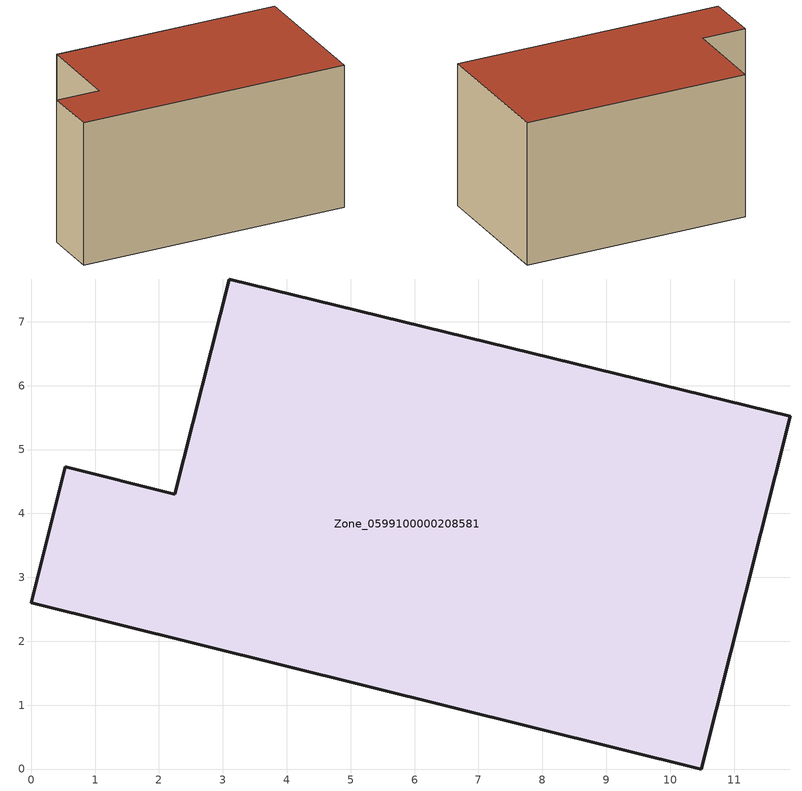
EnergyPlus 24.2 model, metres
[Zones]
Zone_0599100000208581
 floor ground (C_G): 10.49,0 0,2.6 0.53,4.73 2.25,4.3 3.1,7.67 11.88,5.52 z0
 wall outside (C_F): 2.25,4.3 0.53,4.73 0,2.6 10.49,0 11.88,5.52 3.1,7.67 2.25,4.3 z0:5.82
 roof outside (C_R): 11.88,5.52 3.1,7.67 2.25,4.3 0.53,4.73 0,2.6 10.49,0 z5.82
[BUILDING]
Pand.0599100000208581: North Axis=0; Terrain=City; Loads Convergence Tolerance Value=0.04; Temperature Convergence Tolerance Value=0.4; Solar Distribution=FullExterior; Maximum Number of Warmup Days=25; Minimum Number of Warmup Days=1
[Site:Location]
Rotterdam.The.Hague.AP_ZH_NLD Design_Conditions: Latitude=51.96; Longitude=4.45; Time Zone=1; Elevation=-4.5
[SITE:GROUNDTEMPERATURE:BUILDINGSURFACE]
18, 18, 18, 18, 18, 18, 18, 18, 18, 18, 18, 18
[MATERIAL] Thermal Absorptance=0.9; Solar Absorptance=0.7; Visible Absorptance=0.7
Name | Roughness | Thickness | Conductivity | Density | Specific Heat
G.TI.1975-1991 | MediumSmooth | 0.15 | 0.288461 | 540 | 1210
F.TI.1975-1991 | Rough | 0.3 | 0.230769 | 1920 | 840
R.TI.1975-1991 | MediumRough | 0.2 | 0.153846 | 1500 | 1000
[CONSTRUCTION]
C_G: G.TI.1975-1991
C_F: F.TI.1975-1991
C_R: R.TI.1975-1991
[ZONE]
Zone_0599100000208581: Type=1; Multiplier=1; Ceiling Height=Autocalculate; Volume=Autocalculate; Floor Area=autocalculate; Part of Total Floor Area=Yes
[ZONEINFILTRATION:DESIGNFLOWRATE]
Infil_Zone_0599100000208581: Zone or ZoneList or Space or SpaceList=Zone_0599100000208581; Schedule=AlwaysOn; Design Flow Rate Calculation Method=Flow/Area; Flow Rate per Floor Area=0.003; Constant Term Coefficient=1; Temperature Term Coefficient=0; Velocity Term Coefficient=0; Velocity Squared Term Coefficient=0
[HVACTEMPLATE:ZONE:IDEALLOADSAIRSYSTEM]
Zone_0599100000208581: Maximum Heating Supply Air Temperature=50; Minimum Cooling Supply Air Temperature=13; Maximum Heating Supply Air Humidity Ratio=0.0156; Minimum Cooling Supply Air Humidity Ratio=0.0077; Heating Limit=NoLimit; Cooling Limit=NoLimit; Dehumidification Control Type=ConstantSensibleHeatRatio; Cooling Sensible Heat Ratio=0.7; Dehumidification Setpoint=60; Humidification Control Type=None; Humidification Setpoint=30; Outdoor Air Method=None; Outdoor Air Flow Rate per Person=0.00944; Outdoor Air Flow Rate per Zone Floor Area=0; Outdoor Air Flow Rate per Zone=0; Demand Controlled Ventilation Type=None; Outdoor Air Economizer Type=NoEconomizer; Heat Recovery Type=None; Sensible Heat Recovery Effectiveness=0.7; Latent Heat Recovery Effectiveness=0.65
[ZONECONTROL:THERMOSTAT]
ThermostatControl_Zone_0599100000208581: Zone or ZoneList=Zone_0599100000208581; Control Type Schedule=DualSetpointControlType; Control 1=Thermostat_Zone_0599100000208581; Temperature Difference Between Cutout And Setpoint=0
[THERMOSTATSETPOINT:DUALSETPOINT]
Thermostat_Zone_0599100000208581: Heating Setpoint Temperature Schedule=HeatingSetpoint_Zone_0599100000208581; Cooling Setpoint Temperature Schedule=CoolingSetpoint_Zone_0599100000208581
[SCHEDULE:COMPACT]
HeatingSetpoint_Zone_0599100000208581: Through: 12/31, For: AllDays, Until: 24:00, 21
CoolingSetpoint_Zone_0599100000208581: Through: 12/31, For: AllDays, Until: 24:00, 24
DualSetpointControlType: Through: 12/31, For: AllDays, Until: 24:00, 4
AlwaysOn: Through: 12/31, For: AllDays, Until: 24:00, 1
